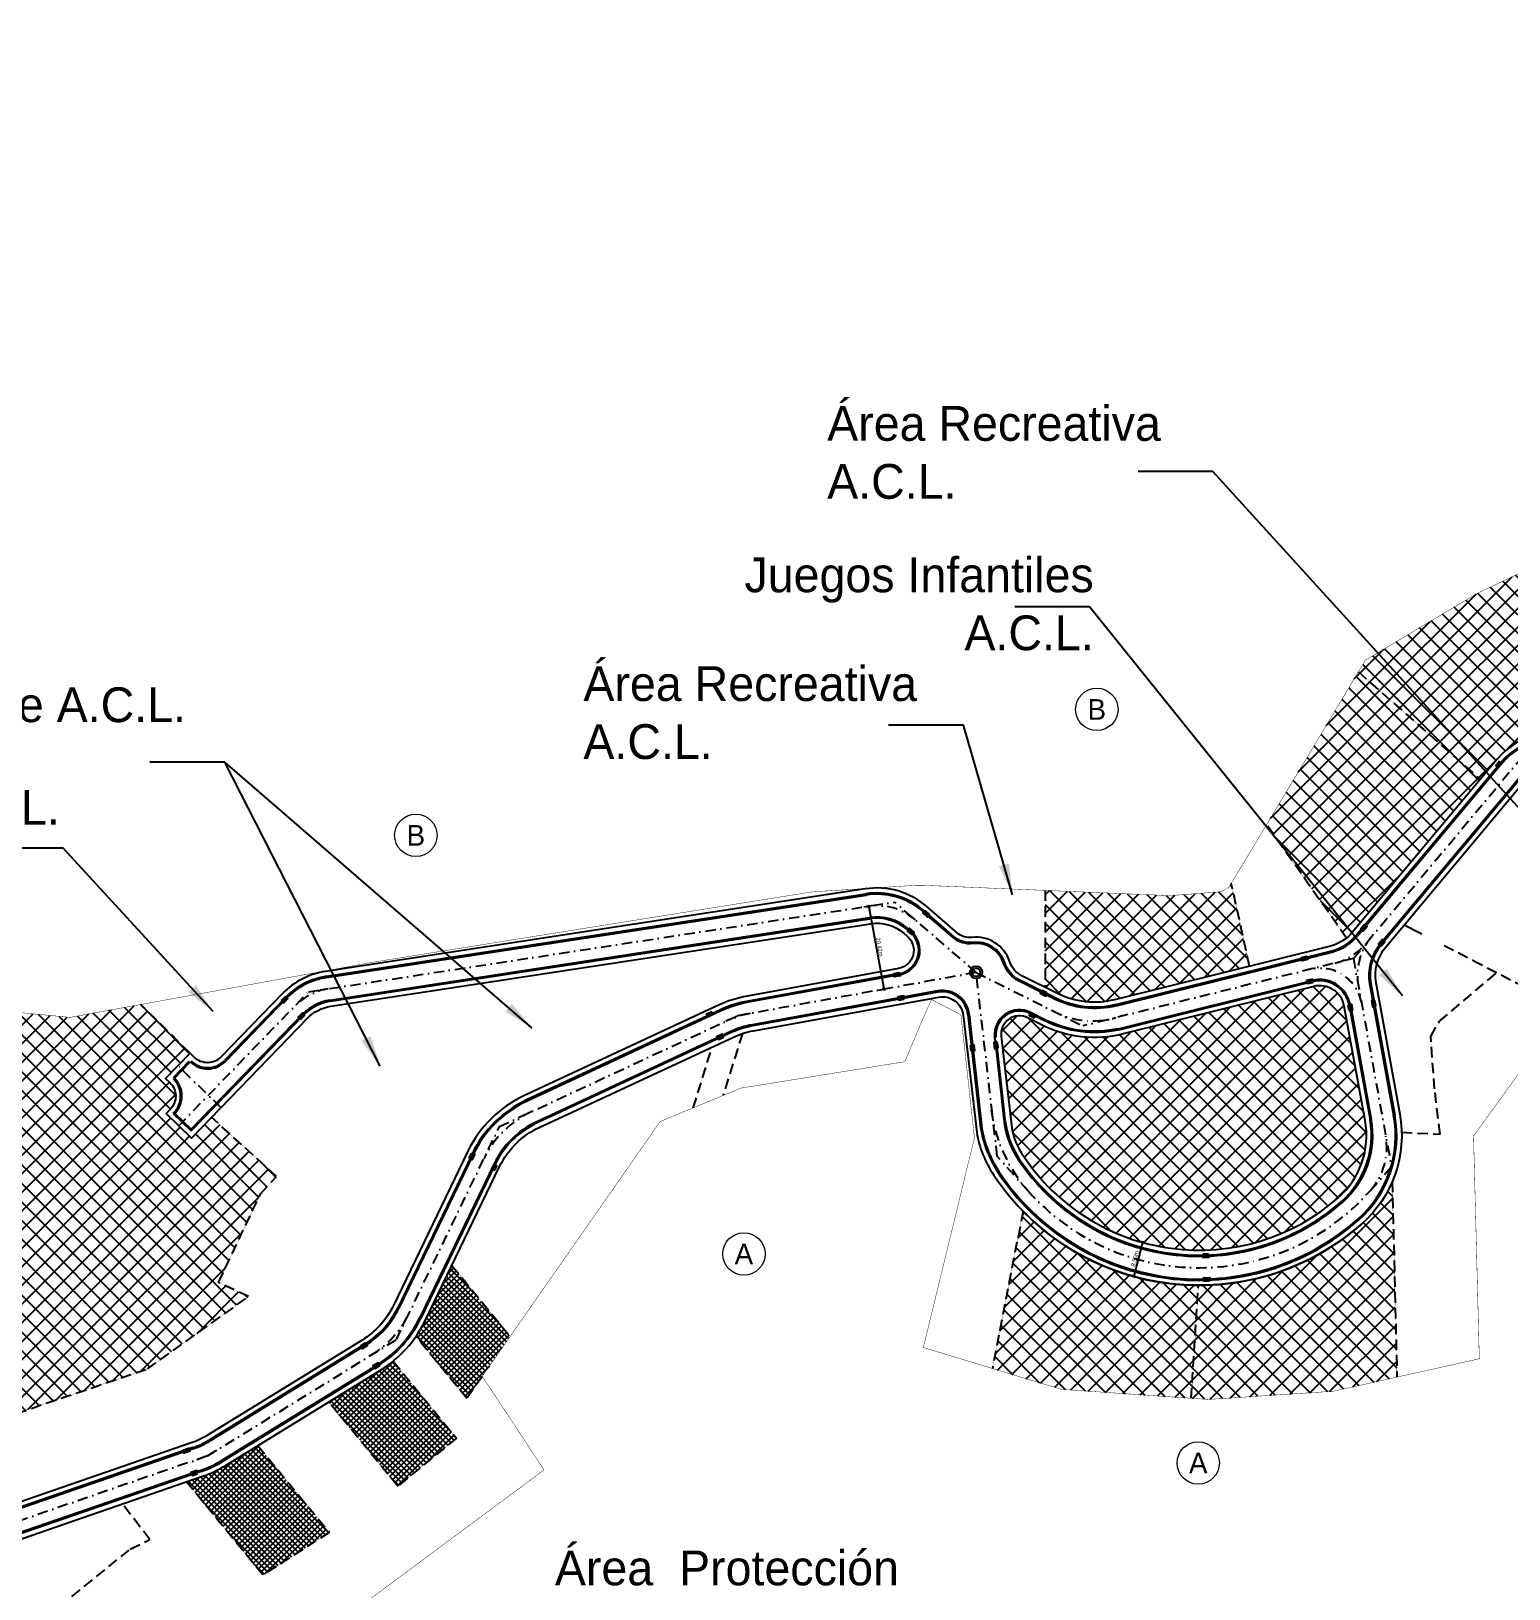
# Model space of a CAD drawing. Header units: millimetres. Extents: x -1203 to 2926, y -1380 to 3972.
# Drawn here: x 329 to 685.6, y 2692.9 to 3069 of the extents above; entities that cross this region are included whole.
import ezdxf

# ---------------------------------------------------------------- set-up
doc = ezdxf.new("R2010")
doc.units = ezdxf.units.MM
doc.header["$LTSCALE"] = 10
for name, pattern in [('ACAD_ISO04W100', [30, 24, -3, 0, -3]), ('DASHDOT2', [0.5, 0.25, -0.125, 0, -0.125]), ('DASHED', [19.049999999999997, 12.7, -6.35]), ('HIDDEN', [9.524999999999999, 6.35, -3.175])]:
    doc.linetypes.add(name, pattern=pattern)
for name, color, linetype in [('01-hatch-FF', 254, 'Continuous'), ('_00lotes_01', 125, 'HIDDEN'), ('_aceras_01', 125, 'Continuous'), ('_EJES', 125, 'Continuous'), ('_RAMPAS', 125, 'Continuous'), ('_vias_01', 244, 'Continuous'), ('COTAS', 1, 'Continuous'), ('f-juegos infantiles', 7, 'ACAD_ISO04W100'), ('rampa', 125, 'Continuous'), ('TEXTO', 7, 'Continuous'), ('TEXTO-LOTES', 6, 'Continuous'), ('TW_Polylínea', 6, 'Continuous')]:
    doc.layers.add(name, color=color, linetype=linetype)
doc.layers.add('_nuevas FFPI', color=1, linetype='Continuous', lineweight=18)
doc.styles.add('ARIAL', font='GOTHIC.TTF')
doc.styles.get("Standard").update_dxf_attribs({"font": 'arial.ttf'})
doc.dimstyles.new('500', dxfattribs={"dimtxt": 1, "dimasz": 0.8, "dimexe": 0.3, "dimexo": 0.2, "dimgap": 0.3, "dimtad": 1, "dimzin": 1, "dimdsep": 46, "dimtxsty": 'Standard', "dimblk1": 'ARCHTICK', "dimblk2": 'ARCHTICK', "dimsah": 1, "dimcen": 0.3, "dimdle": 0.3, "dimclrt": 7, "dimadec": 0, "dimazin": 0, "dimtfac": 1, "dimtofl": 0, "dimtmove": 0, "dimatfit": 3, "dimfxl": 0.75, "dimtolj": 1, "dimtzin": 1, "dimarcsym": 0})
doc.dimstyles.new('5000', dxfattribs={"dimscale": 5, "dimtxt": 2, "dimasz": 1.5, "dimexe": 1, "dimexo": 0.625, "dimgap": 0.6, "dimtad": 1, "dimzin": 1, "dimdsep": 46, "dimtxsty": 'Standard', "dimsah": 1, "dimcen": 2.5, "dimdle": 1, "dimclrt": 7, "dimadec": 0, "dimazin": 0, "dimtfac": 1, "dimtofl": 0, "dimtmove": 0, "dimatfit": 3, "dimfxl": 1, "dimtolj": 1, "dimtzin": 1, "dimarcsym": 0})
pattern_1 = [(45, (0, -1000), (-2.245064030267288, 2.245064030267288), []), (135, (0, -1000), (-2.245064030267288, -2.245064030267288), [])]
pattern_2 = [(45, (1.13686837721616e-13, 2000), (-0.6735192090801865, 0.6735192090801865), []), (135, (1.13686837721616e-13, 2000), (-0.6735192090801865, -0.6735192090801864), [])]

# ---------------------------------------------------------------- blocks, each defined once
blk = doc.blocks.new('FFPI-BORDE')
at = {"layer": '_nuevas FFPI', "color": 159, "linetype": 'DASHED', "ltscale": 0.02, "true_color": 0x22346e, "const_width": 0.05}
for points in [[(623.1424965157386, 402.9509971607295), (593.9476117570005, 411.9954595227192), (570.6975713938037, 400.9703128467931), (543.7113281650263, 384.8378542330734), (542.0021518056249, 381.9917758176696), (571.4376437349654, 356.0251305618438), (575.5376216010875, 360.9239164697254, -0.3349993380645092), (597.2522578362098, 365.9495682294437), (613.0696135145168, 358.9037577147908)], [(571.4376437349654, 356.0251305618438), (542.0021518056249, 381.9917758176696), (531.0534448649296, 363.7602584384999), (519.8547587605234, 345.1124819100744), (539.1542369311809, 317.7442327151768, 0.04854448947732776), (540.5356159322342, 319.1023901793048)], [(511.3431441007526, 330.939150628914), (510.736182755677, 329.9284535329475), (508.7413496999097, 328.9095123381971), (496.5266199824428, 327.9806001074298), (466.3755392988032, 329.2433358462158), (466.3755392988032, 305.8559891846712), (469.352299180174, 304.3613456516338, 0.1681375440064389), (482.4100505507917, 302.6407507093878), (515.7487919219784, 310.9488147863837)], [(277.0371061057112, 255.9800089691134), (280.8592538398452, 260.1986890602088), (265.2191433032651, 274.4773288443116), (260.3536902013777, 269.457153854611), (254.249192799325, 275.3745418788735), (255.2932183450137, 276.4515797890463, 0.414213562373103), (255.1941812515614, 282.8147701566309), (254.1171433413886, 283.8587957023195), (260.0332881002911, 289.9620105266321), (248.1697274816256, 301.6977373567099), (231.0731509927455, 298.5834842519521), (219.3477785972673, 299.7166401911213), (202.2281802549287, 304.663533418408), (194.9690744706922, 287.6363350813895), (171.8603991545997, 268.6311903795845), (152.1443048663232, 255.1997035778745), (142.7534456816103, 248.8022295490466), (164.8510277749947, 219.4971993078211), (185.6663654026261, 191.892636234606), (249.7326472466384, 213.7167691064928), (274.1466173375529, 231.1629880872683), (266.9150393260088, 234.5841398611965)], [(538.5960196480904, 301.3048985487333, 0.433015734197374), (531.2426161151172, 306.0499431236151), (484.4654042826767, 294.3929921631629, -0.1717068515947021), (465.5382020265506, 296.7651187656909), (462.2074504312596, 298.4375030124723, 0.6123785864247263), (455.8139239019475, 293.8512864209663), (458.3332956929382, 271.9150207160101, 0.1070352819262354), (461.0993055788209, 265.2095879212327, 0.4547146203672345), (537.1626360490327, 255.0537908125561, 0.2634681090318905), (543.6380954243364, 273.6689896866635)], [(550.1761684558619, 258.8939068911011, -0.1121358979727189), (542.7725337543561, 248.6679433562024, -0.1829410265417397), (503.3843347693127, 233.8905540253303), (501.6788493105142, 206.6250656820071), (505.8375262152431, 206.339390122766), (535.9903334985747, 208.3228400041967), (551.326868014179, 211.7346922360134)], [(503.3843347693127, 233.8905540253303, -0.2010735452586707), (461.0773129734489, 251.7683637553682), (453.6639955420288, 213.8267761403952), (470.3136318697389, 208.7796634635574), (501.6788493105142, 206.6250656820071)], [(323.2162549575527, 238.7064042990953), (316.7495228791195, 225.3174629104634, -0.03837854229669624), (314.5535648129867, 221.5407613629359), (326.8398518883141, 206.5776075696676), (330.5629084293569, 211.9134691666809), (337.2943967672159, 221.5609965992275)], [(309.0434479554247, 215.5815557748874, -0.03245670202960698), (306.0282875602315, 213.443686970548), (293.4800020264881, 205.7178304042141), (310.1710340097079, 185.3902508021069), (324.3046143359998, 196.9953728036789)], [(276.4066339049443, 195.205924785191), (268.7150508202296, 190.4702923738349, -0.05491349269971686), (263.0739632811593, 187.7996789900742), (259.1621744990433, 186.4491072771867), (277.6264933539287, 163.9618870932845), (293.6285085841196, 174.2318454841343)]]:
    blk.add_lwpolyline(points, format="xyb", close=True, dxfattribs=at)
blk = doc.blocks.new('rampa')
at = {"layer": 'rampa'}
for p, q in [((-0.1500000000002721, 0.499999999999766), (1.350000000000093, 0.4999999999999263)), ((0, 0), (-2.871e-13, 0.4999999999998948)), ((1.200000000000004, 5.902e-13), (1.199999999999725, 0.5000000000004285))]:
    blk.add_line(p, q, dxfattribs=at)
at = {"layer": 'rampa', "color": 125}
for p, q in [((1.199999999999731, 0.4500000000016833), (-2.798e-13, 0.4500000000015234)), ((1.199999999999751, 0.4000000000005829), (-2.132e-13, 0.4000000000004876)), ((1.199999999999809, 0.3499999999996031), (-2.109e-13, 0.3499999999994992)), ((1.199999999999808, 0.3000000000012881), (-1.603e-13, 0.3000000000012211)), ((1.199999999999875, 0.2500000000002527), (-1.497e-13, 0.2500000000001763)), ((1.199999999999878, 0.2000000000019093), (-1.423e-13, 0.2000000000018054)), ((1.19999999999988, 0.1500000000009209), (-8.39e-14, 0.1500000000008255)), ((1.199999999999943, 0.100000000002558), (-7.68e-14, 0.1000000000024541)), ((1.199999999999945, 0.0500000000015697), (-1.42e-14, 0.0500000000014462))]:
    blk.add_line(p, q, dxfattribs=at)
at = {"layer": 'rampa'}
blk.add_lwpolyline([(1.350000000000093, 0.4999999999999263), (1.350000000000079, 0.8000000000005655), (-0.1500000000003685, 0.8000000000005654), (-0.1500000000002721, 0.499999999999766), (-1.2e-14, 4.583e-13), (1.200000000000004, 5.902e-13)], close=True, dxfattribs=at)
blk = doc.blocks.new('_ArchTick')
at = {"color": 0, "linetype": 'ByBlock', "const_width": 0.15}
blk.add_lwpolyline([(-0.5, -0.5), (0.5, 0.5)], dxfattribs=at)
blk = doc.blocks.new('*D988')
at = {"layer": 'COTAS', "color": 0, "linetype": 'Continuous', "lineweight": -2, "transparency": 16777216}
for p, q in [((597.2986175184624, 2776.816155256538), (594.9885731962072, 2768.014240963088)), ((597.7281625140749, 2776.393262252337), (596.9322892124501, 2776.602137565179)), ((595.570428806474, 2768.171693956258), (594.7745555048491, 2768.3805692691))]:
    blk.add_line(p, q, dxfattribs=at)
at = {"layer": 'Defpoints', "color": 0, "linetype": 'Continuous', "transparency": 16777216}
for p in [(597.921611179865, 2776.342492047452), (595.0647285035343, 2768.304413961773), (595.763877472264, 2768.120923751374)]:
    blk.add_point(p, dxfattribs=at)
at = {"layer": 'COTAS', "color": 0, "linetype": 'Continuous', "lineweight": -2, "transparency": 16777216, "xscale": 0.8, "yscale": 0.8, "zscale": 0.8}
for p, rotation in [((597.2224622111353, 2776.525982257852), 75.29448637749513), ((595.0647285035343, 2768.304413961773), 255.2944863774951)]:
    blk.add_blockref('_ArchTick', p, dxfattribs=dict(at, rotation=rotation))
at = {"layer": 'COTAS', "color": 7, "linetype": 'Continuous', "transparency": 16777216, "insert": (595.3595740423334, 2772.620962893116), "char_height": 1, "attachment_point": 5, "rotation": 75.29448637749513}
blk.add_mtext('\\A1;8.50m', dxfattribs=at)
blk = doc.blocks.new('*D991')
at = {"layer": 'COTAS', "color": 0, "linetype": 'Continuous', "lineweight": -2, "transparency": 16777216}
for p, q in [((529.8970639200593, 2857.546915911133), (531.4083555555433, 2857.822015420867)), ((531.0594795842205, 2858.063439439211), (534.8230156455488, 2837.388009756184)), ((533.5531480284089, 2837.461786217774), (535.064439663893, 2837.736885727507))]:
    blk.add_line(p, q, dxfattribs=at)
at = {"layer": 'Defpoints', "color": 0, "linetype": 'Continuous', "transparency": 16777216}
for p in [(529.7002972568368, 2857.511098593473), (533.3563813651865, 2837.425968900114), (534.7692896690595, 2837.683159751018)]:
    blk.add_point(p, dxfattribs=at)
at = {"layer": 'COTAS', "color": 0, "linetype": 'Continuous', "lineweight": -2, "transparency": 16777216, "xscale": 0.8, "yscale": 0.8, "zscale": 0.8}
for p, rotation in [((531.1132055607097, 2857.768289444377), 100.3165606860912), ((534.7692896690595, 2837.683159751018), 280.3165606860911)]:
    blk.add_blockref('_ArchTick', p, dxfattribs=dict(at, rotation=rotation))
at = {"layer": 'COTAS', "color": 7, "linetype": 'Continuous', "transparency": 16777216, "insert": (533.7387163253461, 2847.870887348635), "char_height": 1, "attachment_point": 5, "rotation": 280.3165606860912}
blk.add_mtext('\\A1;20.42m', dxfattribs=at)

msp = doc.modelspace()

# ---------------------------------------------------------------- hatches: boundary and pattern name
at = {"layer": '01-hatch-FF'}
h = msp.add_hatch(dxfattribs=at)
h.set_pattern_fill('ANSI37', color=256)
h.set_pattern_definition(pattern_1)
edge = h.paths.add_edge_path()
edge.add_line((213.6625494104725, 2592.424879796647), (198.1067961258385, 2585.379050320637))
edge.add_arc((190.4738523702777, 2602.230998861517), 18.49999999999999, 252.575449643554, 294.3677364928404, ccw=False)
edge.add_arc((4441220.296273425, 1294667.777645032), 4625178.275319973, 196.2219260144383, 196.2229250161035)
edge.add_line((207.4633015086739, 2507.146813637636), (236.599813430383, 2526.427649575603))
edge.add_line((236.599813430383, 2526.427649575603), (213.6625494104725, 2592.424879796647))
h = msp.add_hatch(dxfattribs=at)
h.set_pattern_fill('ANSI37', color=256)
h.set_pattern_definition(pattern_1)
edge = h.paths.add_edge_path()
edge.add_line((171.0565551274258, 2598.040836819455), (164.9300783996391, 2593.718535834493))
edge.add_line((164.9300783996391, 2593.718535834493), (152.7218936985651, 2579.091825617147))
edge.add_line((152.7218936985651, 2579.091825617147), (156.0392743720309, 2570.173022094689))
edge.add_line((156.0392743720309, 2570.173022094689), (159.6633287648171, 2560.429723912937))
edge.add_line((159.6633287648171, 2560.429723912937), (183.0797636848225, 2497.474458055627))
edge.add_line((183.0797636848225, 2497.474458055627), (190.2251038579329, 2495.739584735901))
edge.add_line((190.2251038579329, 2495.739584735901), (207.4633015106084, 2507.146813636645))
edge.add_arc((4441220.296254884, 1294667.777804893), 4625178.27534683, 196.222125099402, 196.2229250180692, ccw=False)
edge.add_line((189.423602597763, 2569.148872278618), (184.9339157203214, 2584.580331402365))
edge.add_arc((190.4743340502383, 2602.231217015247), 18.49999995106868, 223.9895630271438, 252.5735021269762, ccw=False)
edge.add_arc((190.4743340812651, 2602.231217053559), 18.5, 213.4955488640404, 223.9895630457729, ccw=False)
edge.add_line((175.0466531707225, 2592.021581324382), (171.1850516678521, 2597.856809668495))
edge.add_arc((167.4323725274509, 2595.373384761398), 4.499999999999084, 33.49554886404744, 36.35361858966245)
h = msp.add_hatch(dxfattribs=at)
h.set_pattern_fill('ANSI37', color=256)
h.set_pattern_definition(pattern_1)
edge = h.paths.add_edge_path()
edge.add_line((730.42856603847, 2935.235425696097), (701.2336812797319, 2944.279888058086))
edge.add_line((701.2336812797319, 2944.279888058086), (677.9836409165351, 2933.25474138216))
edge.add_line((677.9836409165351, 2933.25474138216), (650.9973976877577, 2917.122282768441))
edge.add_line((650.9973976877577, 2917.122282768441), (649.2882213283563, 2914.276204353037))
edge.add_line((649.2882213283563, 2914.276204353037), (678.7237132576968, 2888.309559097211))
edge.add_line((678.7237132576968, 2888.309559097211), (682.8236911238189, 2893.208345005092))
edge.add_arc((697.0106055367187, 2881.334783642087), 18.50000000000001, 65.98951065739851, 140.0727721699982, ccw=False)
edge.add_line((704.5383273589412, 2898.233996764811), (720.3556830372482, 2891.188186250158))
edge.add_line((720.3556830372482, 2891.188186250158), (730.42856603847, 2935.235425696096))
h = msp.add_hatch(dxfattribs=at)
h.set_pattern_fill('ANSI37', color=256)
h.set_pattern_definition(pattern_1)
edge = h.paths.add_edge_path()
edge.add_line((678.7237132576968, 2888.309559097211), (649.2882213283563, 2914.276204353037))
edge.add_line((649.2882213283563, 2914.276204353037), (638.339514387661, 2896.044686973867))
edge.add_line((638.339514387661, 2896.044686973867), (627.1408282832548, 2877.396910445442))
edge.add_line((627.1408282832548, 2877.396910445442), (646.4403064539123, 2850.028661250544))
edge.add_arc((640.1530830696141, 2857.804959991972), 10.00000000000022, 308.9559217623786, 320.0727721699992)
edge.add_line((647.8216854549656, 2851.386818714672), (678.7237132576968, 2888.309559097211))
h = msp.add_hatch(dxfattribs=at)
h.set_pattern_fill('ANSI37', color=256)
h.set_pattern_definition(pattern_1)
edge = h.paths.add_edge_path()
edge.add_line((573.6616088215346, 2838.140417720038), (576.6383687029434, 2836.645774186982))
edge.add_arc((585.6532348476886, 2854.651884219769), 20.13672789011467, 243.4048901271146, 281.5820899590346)
edge.add_line((589.696120073523, 2834.925179244755), (623.0348614447098, 2843.233243321751))
edge.add_line((623.0348614447098, 2843.233243321751), (618.629213623484, 2863.223579164281))
edge.add_line((618.629213623484, 2863.223579164281), (618.0222522784084, 2862.212882068315))
edge.add_line((618.0222522784084, 2862.212882068315), (616.0274192226411, 2861.193940873564))
edge.add_line((616.0274192226411, 2861.193940873564), (603.8126895051741, 2860.265028642797))
edge.add_line((603.8126895051741, 2860.265028642797), (573.6616088215346, 2861.527764381583))
edge.add_line((573.6616088215346, 2861.527764381583), (573.6616088215346, 2838.140417720038))
h = msp.add_hatch(dxfattribs=at)
h.set_pattern_fill('ANSI37', color=256)
h.set_pattern_definition(pattern_1)
edge = h.paths.add_edge_path()
edge.add_line((384.3231756284426, 2788.264437504481), (388.1453233625766, 2792.483117595576))
edge.add_line((388.1453233625766, 2792.483117595576), (372.5052128259965, 2806.761757379679))
edge.add_line((372.5052128259965, 2806.761757379679), (367.6397597241091, 2801.741582389978))
edge.add_line((367.6397597241091, 2801.741582389978), (361.5352623220564, 2807.658970414241))
edge.add_line((361.5352623220564, 2807.658970414241), (362.5792878677451, 2808.736008324413))
edge.add_arc((359.3481741372267, 2811.868084961479), 4.499999999999965, 315.8916831053757, 405.8916831053772)
edge.add_line((362.4802507742928, 2815.099198691998), (361.40321286412, 2816.143224237687))
edge.add_line((361.40321286412, 2816.143224237687), (367.3193576230225, 2822.246439061999))
edge.add_line((367.3193576230225, 2822.246439061999), (355.455797004357, 2833.982165892077))
edge.add_line((355.455797004357, 2833.982165892077), (338.3592205154769, 2830.867912787319))
edge.add_line((338.3592205154769, 2830.867912787319), (326.6338481199987, 2832.001068726488))
edge.add_line((326.6338481199987, 2832.001068726488), (309.5142497776601, 2836.947961953775))
edge.add_line((309.5142497776601, 2836.947961953775), (302.2551439934236, 2819.920763616757))
edge.add_line((302.2551439934236, 2819.920763616757), (279.1464686773311, 2800.915618914952))
edge.add_line((279.1464686773311, 2800.915618914952), (259.4303743890546, 2787.484132113242))
edge.add_line((259.4303743890546, 2787.484132113242), (250.0395152043417, 2781.086658084414))
edge.add_line((250.0395152043417, 2781.086658084414), (272.1370972977261, 2751.781627843188))
edge.add_line((272.1370972977261, 2751.781627843188), (292.9524349253575, 2724.177064769973))
edge.add_line((292.9524349253575, 2724.177064769973), (357.0187167693698, 2746.00119764186))
edge.add_line((357.0187167693698, 2746.00119764186), (381.4326868602843, 2763.447416622636))
edge.add_line((381.4326868602843, 2763.447416622636), (374.2011088487402, 2766.868568396564))
edge.add_line((374.2011088487402, 2766.868568396564), (384.3231756284426, 2788.264437504481))
h = msp.add_hatch(dxfattribs=at)
h.set_pattern_fill('ANSI37', color=256)
h.set_pattern_definition(pattern_1)
edge = h.paths.add_edge_path()
edge.add_arc((639.9795235662381, 2832.512424449882), 6.000000000000072, 10.33969245799853, 103.993175466538)
edge.add_line((638.5286856378486, 2838.334371658982), (591.7514738054081, 2826.67742069853))
edge.add_arc((585.6395129489663, 2854.613294912245), 28.59666298006065, 245.4060852659662, 282.34102181920184, ccw=False)
edge.add_line((573.7380330196617, 2828.61091215436), (569.4935199539856, 2830.721931547842))
edge.add_arc((567.4669277586506, 2826.797517877334), 4.416797321981756, 62.68788175944891, 188.5771489302238)
edge.add_line((563.0995281582798, 2826.138792354717), (565.6193652156699, 2804.199449251377))
edge.add_arc((582.484675476131, 2807.233227339157), 17.13600010701174, 190.1974654965425, 214.6351048710677)
edge.add_arc((610.8461533664437, 2825.588608891341), 50.91388626823245, 213.4910066317578, 311.2989549660687)
edge.add_arc((631.2489462651221, 2802.363742774637), 20.0000000000001, 311.2989549660689, 370.3396924579989)
edge.add_line((650.9241649470678, 2805.95341822203), (645.8820891708218, 2833.5893270841))
h = msp.add_hatch(dxfattribs=at)
h.set_pattern_fill('ANSI37', color=256)
h.set_pattern_definition(pattern_1)
edge = h.paths.add_edge_path()
edge.add_arc((631.2489462651213, 2802.363742774635), 28.50000000000021, 311.2989549660725, 336.89169543390454, ccw=False)
edge.add_arc((610.8461533664441, 2825.58860889134), 59.41388626823228, 269.8305161379938, 311.29895496606906, ccw=False)
edge.add_line((610.670404292044, 2766.174982560698), (608.9649188332456, 2738.909494217374))
edge.add_line((608.9649188332456, 2738.909494217374), (613.1235957379745, 2738.623818658133))
edge.add_line((613.1235957379745, 2738.623818658133), (643.2764030213061, 2740.607268539564))
edge.add_line((643.2764030213061, 2740.607268539564), (658.6129375369104, 2744.019120771381))
edge.add_line((658.6129375369104, 2744.019120771381), (657.4622379785933, 2791.178335426468))
h = msp.add_hatch(dxfattribs=at)
h.set_pattern_fill('ANSI37', color=256)
h.set_pattern_definition(pattern_1)
edge = h.paths.add_edge_path()
edge.add_arc((610.8461533664441, 2825.588608891341), 59.41388626823259, 224.3542597245904, 269.8305161379938, ccw=False)
edge.add_line((568.3633824961803, 2784.052792290735), (560.9500650647602, 2746.111204675763))
edge.add_line((560.9500650647602, 2746.111204675763), (577.5997013924703, 2741.064091998925))
edge.add_line((577.5997013924703, 2741.064091998925), (608.9649188332456, 2738.909494217374))
edge.add_line((608.9649188332456, 2738.909494217374), (610.670404292044, 2766.174982560698))
h = msp.add_hatch(dxfattribs=at)
h.set_pattern_fill('ANSI37', color=256, scale=0.3)
h.set_pattern_definition(pattern_2)
edge = h.paths.add_edge_path()
edge.add_line((430.5023244802841, 2770.990832834463), (424.0355924018509, 2757.601891445831))
edge.add_arc((398.3722014817056, 2769.99706657488), 28.50000000000017, 325.428497351116, 334.219896714322, ccw=False)
edge.add_line((421.8396343357181, 2753.825189898303), (434.1259214110455, 2738.862036105035))
edge.add_line((434.1259214110455, 2738.862036105035), (437.8489779520883, 2744.197897702048))
edge.add_line((437.8489779520883, 2744.197897702048), (444.5804662899473, 2753.845425134595))
edge.add_line((444.5804662899473, 2753.845425134595), (430.5023244802841, 2770.990832834463))
h = msp.add_hatch(dxfattribs=at)
h.set_pattern_fill('ANSI37', color=256, scale=0.3)
h.set_pattern_definition(pattern_2)
edge = h.paths.add_edge_path()
edge.add_arc((398.3722014817056, 2769.99706657488), 28.49999999999993, 301.62020041541786, 309.05611822977926, ccw=False)
edge.add_line((413.3143570829629, 2745.728115505915), (400.7660715492195, 2738.002258939581))
edge.add_line((400.7660715492195, 2738.002258939581), (417.4571035324393, 2717.674679337474))
edge.add_line((417.4571035324393, 2717.674679337474), (431.5906838587312, 2729.279801339046))
edge.add_line((431.5906838587312, 2729.279801339046), (416.3295174781561, 2747.865984310255))
h = msp.add_hatch(dxfattribs=at)
h.set_pattern_fill('ANSI37', color=256, scale=0.3)
h.set_pattern_definition(pattern_2)
edge = h.paths.add_edge_path()
edge.add_line((383.6927034276757, 2727.490353320558), (376.001120342961, 2722.754720909202))
edge.add_arc((361.0589647417041, 2747.023671978167), 28.49999999999969, 289.0475823308772, 301.62020041541706, ccw=False)
edge.add_line((370.3600328038907, 2720.084107525441), (366.4482440217747, 2718.733535812554))
edge.add_line((366.4482440217747, 2718.733535812554), (384.9125628766601, 2696.246315628652))
edge.add_line((384.9125628766601, 2696.246315628652), (400.914578106851, 2706.516274019501))
edge.add_line((400.914578106851, 2706.516274019501), (383.6927034276757, 2727.490353320558))

# ---------------------------------------------------------------- linework, layer by layer
at = {"layer": '_00lotes_01', "linetype": 'DASHED', "ltscale": 0.02}
for p, q in [((649.288221328356, 2914.276204353037), (678.7237132591094, 2888.309559095965)), ((646.4403064539122, 2850.028661250544), (627.1408282832549, 2877.396910445441)), ((623.0348614456657, 2843.233243317414), (618.6292136236048, 2863.223579163734)), ((573.6616088215346, 2861.527764381583), (573.6616088215346, 2838.140417720038)), ((660.4144470156734, 2853.189347020599), (660.414447015673, 2853.189347020599)), ((660.414447015673, 2853.189347020599), (662.6895637512343, 2852.012521200169)), ((662.6895637512343, 2852.012521200169), (664.6060468422797, 2851.021202051216)), ((669.9690705826201, 2848.247126895222), (676.9919815978351, 2844.614459222318)), ((676.9919815978351, 2844.614459222318), (688.7266704089557, 2838.544579566591)), ((668.8714738136409, 2829.935767992886), (682.7043499570345, 2841.659682231857)), ((367.3193576230224, 2822.246439061999), (355.4557970043115, 2833.982165892122)), ((666.7517530799164, 2826.288770908511), (668.8714738136409, 2829.935767992886)), ((500.6234370552145, 2826.953990944085), (495.9721437224352, 2812.017581811564)), ((667.6942548677175, 2813.596527129314), (666.7517530799164, 2826.288770908511)), ((488.7571252925982, 2809.032772817848), (493.330543152289, 2823.712611049517)), ((669.0310403254821, 2802.653212030853), (667.6942548677175, 2813.596527129314)), ((388.1453233625766, 2792.483117595576), (372.5052128276443, 2806.761757378174)), ((659.738215180012, 2803.145763679141), (669.0310403254821, 2802.653212030853)), ((384.3231756284426, 2788.264437504481), (388.1453233625766, 2792.483117595576)), ((657.4622379785933, 2791.178335426468), (658.6129375369114, 2744.01912077134)), ((374.2011088487402, 2766.868568396564), (384.3231756284426, 2788.264437504481)), ((568.3633824951016, 2784.052792285215), (560.9500650647155, 2746.111204675534)), ((430.5023244807339, 2770.990832833915), (444.5804662899513, 2753.84542513459)), ((381.4326868602843, 2763.447416622636), (374.2011088487402, 2766.868568396564)), ((608.9649188332319, 2738.909494217155), (610.6704042917358, 2766.174982555771)), ((357.0187167693698, 2746.00119764186), (381.4326868602843, 2763.447416622636)), ((434.1259214110455, 2738.862036105035), (421.8396343357181, 2753.825189898303)), ((292.9524349253575, 2724.177064769973), (357.0187167693698, 2746.00119764186)), ((416.329517478156, 2747.865984310255), (431.5906838587312, 2729.279801339046)), ((437.8489779522015, 2744.1978977024), (434.1259214110455, 2738.862036105035)), ((437.8489779520883, 2744.197897702048), (434.1259214110455, 2738.862036105035)), ((417.4571035324393, 2717.674679337474), (400.7660715513452, 2738.002258936992)), ((383.6927034297678, 2727.49035331801), (400.914578106851, 2706.516274019501)), ((431.5906838587312, 2729.279801339046), (417.4571035324393, 2717.674679337474)), ((384.9125628766601, 2696.246315628652), (366.4417871175165, 2718.741399510581)), ((357.601347014423, 2704.798961732494), (351.0010076026383, 2713.400272256671)), ((400.914578106851, 2706.516274019501), (384.9125628766601, 2696.246315628652))]:
    msp.add_line(p, q, dxfattribs=at)
msp.add_lwpolyline([(309.2212648816267, 2667.089043587393), (352.8874156609045, 2702.468244271861), (357.6013470144349, 2704.7989617325)], dxfattribs=at)
at = {"layer": '_aceras_01', "linetype": 'Continuous'}
for p, q in [((683.7439234100611, 2892.438168051816), (648.7419177412075, 2850.616641761396)), ((683.9739814816216, 2892.245623813497), (648.971975812768, 2850.424097523077)), ((688.1917127935649, 2888.715646110983), (654.5017594800261, 2848.461802329711)), ((688.4217708651254, 2888.523101872664), (654.7318175515866, 2848.269258091392)), ((400.2147269010798, 2840.784434762658), (530.4474943342987, 2860.710920054058)), ((400.2601008562556, 2840.487885940047), (530.4928682894745, 2860.414371231448)), ((401.0919567011447, 2835.05115752552), (531.3247241343636, 2854.977642816921)), ((401.1373306563205, 2834.75460870291), (531.3700980895394, 2854.68109399431)), ((551.5450633067437, 2850.102955775056), (544.1840285795984, 2856.468642332412)), ((551.7412980625702, 2850.329874087683), (544.3802633354248, 2856.69556064504)), ((541.2008958585507, 2851.380442682424), (540.3901566336208, 2852.081554954946)), ((541.3971306143771, 2851.607360995052), (540.5863913894473, 2852.308473267573)), ((590.7390089603709, 2833.948369073928), (642.8613138692749, 2846.937325201652)), ((590.8115508567898, 2833.657271713473), (642.9338557656943, 2846.646227841197)), ((538.493229051146, 2841.461144840662), (501.9923527860869, 2834.816912232214)), ((538.5469550276355, 2841.165994845829), (502.0460787625764, 2834.52176223738)), ((591.3887643233106, 2828.132907500805), (638.1659761557512, 2839.789858461257)), ((547.7451664345463, 2837.249961878049), (503.0310549982141, 2829.110678998764)), ((547.7988924110359, 2836.954811883215), (503.0847809747033, 2828.815529003931)), ((591.46130621973, 2827.84181014035), (638.2385180521705, 2839.498761100802)), ((652.0074014810612, 2839.016876478564), (657.8104914857486, 2807.209804628618)), ((652.3025297612903, 2839.070721610276), (658.1056197659777, 2807.263649760329)), ((390.408405558773, 2835.723465166068), (375.6216559444867, 2820.466495457777)), ((390.6238313291333, 2835.514678822012), (375.837081714847, 2820.257709113721)), ((495.366501318766, 2832.71097416984), (448.529270969379, 2810.92238174138)), ((495.4930388498412, 2832.438966351516), (448.6558085004542, 2810.650373923057)), ((647.0626022917386, 2833.804707610944), (652.1046780679844, 2806.168798748874)), ((647.3577305719677, 2833.858552742655), (652.3998063482136, 2806.222643880585)), ((394.5733037857385, 2831.686929180967), (367.6066535340956, 2803.862736795516)), ((394.7887295560988, 2831.47814283691), (367.6132747720983, 2803.438505914409)), ((555.0721132230028, 2831.532438296309), (557.9282543061827, 2805.547424007907)), ((555.3703172858022, 2831.565215375647), (558.2264583689821, 2805.580201087245)), ((497.8128935862214, 2827.452156348909), (450.9756632368344, 2805.66356392045)), ((497.9394311172966, 2827.180148530585), (451.1022007679096, 2805.391556102126)), ((561.6027826952891, 2825.202644012455), (563.6935328536376, 2806.181114208444)), ((561.9009867580885, 2825.235421091793), (563.991736916437, 2806.213891287782)), ((363.3088687379468, 2816.385041711309), (367.1369624054719, 2820.334180715276)), ((363.5242763199813, 2816.176236602171), (367.3523699875066, 2820.125375606138)), ((363.2321130867456, 2807.685380305828), (367.6132747720983, 2803.438505914409)), ((363.6563257779178, 2807.691982778725), (367.6066535340956, 2803.862736795516)), ((435.4613592053011, 2798.042943292251), (417.4621624468664, 2760.77679595257)), ((435.7315001623551, 2797.912467764577), (417.7323034039205, 2760.646320424895)), ((440.6840843750147, 2795.520416423883), (422.68488761658, 2758.254269084201)), ((440.9542253320687, 2795.389940896209), (422.9550285736341, 2758.123793556527)), ((409.4870681043953, 2751.944373148141), (372.1738313643932, 2728.970978551428)), ((409.6443539528295, 2751.68891050531), (372.3311172128274, 2728.715515908597)), ((412.5279278407916, 2747.005428720071), (375.2146911007894, 2724.032034123358)), ((412.6852136892257, 2746.74996607724), (375.3719769492236, 2723.776571480527)), ((367.977653966909, 2726.984417016841), (297.4807272237579, 2702.644873036326)), ((368.075559946511, 2726.700842654181), (297.5786332033599, 2702.361298673666)), ((369.8705029058806, 2721.501979338743), (299.3735761627295, 2697.162435358227)), ((369.9684088854826, 2721.218404976082), (299.4714821423315, 2696.878860995567))]:
    msp.add_line(p, q, dxfattribs=at)
for points in [[(590.8115508567898, 2833.657271713473), (590.8115508567898, 2833.657271713473, -0.1792734772241097), (575.9652927346187, 2835.30526356007), (567.4300191189182, 2839.590859987329, -0.1989896094402129), (563.6755942702707, 2843.935791189802, 0.3564735670532503), (556.2015237469768, 2848.686091851539), (556.1888482838904, 2848.68456912076, -0.2114066350541351), (551.5450633067439, 2850.102955775056)], [(590.7390089603705, 2833.948369073928, -0.179273477224111), (576.099907928276, 2835.573365685456), (567.5646343125754, 2839.858962112716, -0.1989896094402147), (563.9603864578739, 2844.03009606709, 0.3564735670532502), (556.1659985613055, 2848.983981027548), (556.1530659113955, 2848.982427512985, -0.2114066350541327), (551.7413214076519, 2850.32985389719, -0.2114066350541327)], [(591.3860690802871, 2828.143723018025, -0.171868224302051), (573.4973475175677, 2830.39005792799), (570.1665959222778, 2832.062442174771, 0.5945470506867134), (561.5102107931434, 2826.044858080284), (561.6027826952891, 2825.202644012455)], [(591.4502174595491, 2827.850661615862, -0.1718682243020514), (573.3627323239104, 2830.121955802603), (570.0319807286205, 2831.794340049384, 0.5945470506867176), (561.8084148559428, 2826.077635159622), (561.8084148559435, 2826.077635159623)]]:
    msp.add_lwpolyline(points, format="xyb", dxfattribs=at)
for radius in [1.5, 1]:
    msp.add_circle((557.0304440626717, 2841.735344330086), radius, dxfattribs=at)
for centre, radius, start, end in [((697.0106055367187, 2881.334783642087), 17.3, 65.98951065739666, 140.072772170003), ((697.0106055367187, 2881.334783642087), 17, 65.98951065739666, 140.072772170003), ((533.0640590827679, 2843.609937950183), 17.3, 49.14735681867406, 98.6991709606616), ((533.0640590827679, 2843.609937950183), 17, 49.14735681867406, 98.6991709606616), ((533.0640590827679, 2843.609937950183), 11.5, 49.14735681867406, 98.6991709606616), ((533.0640590827679, 2843.609937950183), 11.2, 49.14735681867406, 98.6991709606616), ((537.4724354978489, 2847.0689947425), 5.7, 280.3165606860911, 49.14735681867406), ((537.4724354978489, 2847.0689947425), 6, 280.3165606860911, 49.14735681867406), ((640.1530830696142, 2857.804959991972), 11.2, 283.9931754665393, 320.0727721700029), ((640.1530830696142, 2857.804959991972), 11.5, 283.9931754665393, 320.0727721700029), ((663.3206522231799, 2841.080939860816), 11.5, 140.072772170003, 190.3396924579953), ((663.3206522231799, 2841.080939860816), 11.2, 140.072772170003, 190.3396924579953), ((402.8312916495493, 2823.683452658783), 17.3, 98.6991709606616, 135.8966741763957), ((402.8312916495493, 2823.683452658783), 17, 98.6991709606616, 135.8966741763957), ((639.9795235662382, 2832.512424449882), 7.5, 10.33969245799534, 103.9931754665393), ((639.9795235662382, 2832.512424449882), 7.2, 10.33969245799534, 103.9931754665393), ((548.9092292584826, 2830.855045323322), 6.499999999999531, 6.272482688608456, 100.3165606860976), ((548.9092292584826, 2830.855045323322), 6.199999999999531, 6.272482688608456, 100.3165606860976), ((402.8312916495493, 2823.683452658783), 11.5, 98.6991709606616, 135.8966741763957), ((402.8312916495493, 2823.683452658783), 11.2, 98.6991709606616, 135.8966741763957), ((506.8814166466166, 2807.958262702357), 27.3, 100.3165606860912, 114.9477612162747), ((506.8814166466166, 2807.958262702357), 27, 100.3165606860912, 114.9477612162747), ((506.8814166466166, 2807.958262702357), 21.5, 100.3165606860912, 114.9477612162747), ((506.8814166466166, 2807.958262702357), 21.2, 100.3165606860912, 114.9477612162747), ((371.5285663076415, 2824.43343599486), 6, 225.8916831053893, 315.8966741763957), ((371.5285663076415, 2824.43343599486), 5.7, 225.8916831053893, 315.8966741763957), ((359.3481741372266, 2811.868084961479), 5.7, 315.8916831053798, 45.8916831053894), ((359.3481741372266, 2811.868084961479), 6, 315.8916831053798, 45.8916831053894), ((460.0441862972293, 2786.169670273898), 27.3, 114.9477612162747, 154.2198967143215), ((460.0441862972293, 2786.169670273898), 27, 114.9477612162747, 154.2198967143215), ((585.0648240209275, 2808.530138227674), 21.5, 186.2724826886084, 213.4910066317636), ((585.0648240209275, 2808.530138227674), 21.2, 186.2724826886084, 213.4910066317636), ((631.248946265122, 2802.363742774637), 21.2, 311.2989549660693, 10.33969245799534), ((631.248946265122, 2802.363742774637), 21.5, 311.2989549660693, 10.33969245799534), ((631.248946265122, 2802.363742774637), 27, 311.2989549660693, 10.33969245799534), ((631.248946265122, 2802.363742774637), 27.3, 311.2989549660693, 10.33969245799534), ((460.0441862972293, 2786.169670273898), 21.5, 114.9477612162747, 154.2198967143215), ((460.0441862972293, 2786.169670273898), 21.2, 114.9477612162747, 154.2198967143215), ((585.0648240209275, 2808.530138227674), 27.3, 186.2724826886084, 213.4910066317636), ((585.0648240209275, 2808.530138227674), 27, 186.2724826886084, 213.4910066317636), ((610.846153366444, 2825.588608891341), 52.41388626823247, 213.4910066317636, 311.2989549660693), ((610.846153366444, 2825.588608891341), 52.11388626823247, 213.4910066317636, 311.2989549660693), ((610.846153366444, 2825.588608891341), 58.21388626823246, 213.4910066317636, 311.2989549660693), ((610.846153366444, 2825.588608891341), 57.91388626823247, 213.4910066317636, 311.2989549660693), ((398.3722014817056, 2769.99706657488), 21.2, 301.6202004154262, 334.2198967143215), ((398.3722014817056, 2769.99706657488), 21.5, 301.6202004154262, 334.2198967143215), ((398.3722014817056, 2769.99706657488), 27, 301.6202004154262, 334.2198967143215), ((398.3722014817056, 2769.99706657488), 27.3, 301.6202004154262, 334.2198967143215), ((361.0589647417034, 2747.023671978167), 21.2, 289.0475823308768, 301.6202004154262), ((361.0589647417034, 2747.023671978167), 21.5, 289.0475823308768, 301.6202004154262), ((361.0589647417034, 2747.023671978167), 27, 289.0475823308768, 301.6202004154262), ((361.0589647417034, 2747.023671978167), 27.3, 289.0475823308768, 301.6202004154262)]:
    msp.add_arc(centre, radius, start, end, dxfattribs=at)
at = {"layer": '_EJES', "linetype": 'DASHDOT2'}
for p, q in [((648.1021491436559, 2845.100070925151), (692.9851649719794, 2898.727747127944)), ((395.9358844688459, 2837.044247919357), (537.4102874479331, 2858.690778709068)), ((557.0304440626717, 2841.735344330086), (537.4063747789996, 2858.690180044527)), ((648.1021491436559, 2845.100070925151), (582.7596236531763, 2828.816616109522)), ((648.1021491436559, 2845.100070925151), (657.2740245334544, 2794.828491596476)), ((557.0304440626719, 2841.735344330086), (499.4756892036903, 2831.258686832103)), ((557.0304440626719, 2841.735344330086), (582.7596236531763, 2828.816616109522)), ((562.1254932462498, 2797.372557912269), (557.0304440626714, 2841.735344330086)), ((364.5881523003745, 2804.699654780653), (395.9358844688459, 2837.044247919357)), ((441.9708114879295, 2804.507524693553), (499.4756892036903, 2831.258686832103)), ((374.7740809841639, 2809.102775768725, 0.04669755492178659), (364.3620484917697, 2819.193910045761, -0.00538353672528924)), ((417.1245339420102, 2753.064949100009), (441.9708114879295, 2804.507524693553)), ((569.603513897061, 2788.953939003201), (562.1254932462498, 2797.372557912269)), ((652.2051262331372, 2789.085325318123), (657.2740245334544, 2794.828491596476)), ((371.4981286580505, 2724.973218009464), (417.1245339420102, 2753.064949100009)), ((371.4981286580505, 2724.973218009464), (284.3602074399651, 2694.888257375853))]:
    msp.add_line(p, q, dxfattribs=at)
for centre, radius, start, end in [((533.0640590827679, 2843.609937950183), 14.25, 49.14735681867406, 98.6991709606616), ((640.1530830696142, 2857.804959991972), 14.25, 283.9931754665393, 320.0727721700029), ((663.3206522231799, 2841.080939860816), 14.25, 140.072772170003, 190.3396924579953), ((639.9795235662382, 2832.512424449882), 10.25, 10.33969245799534, 103.9931754665393), ((402.8312916495493, 2823.683452658783), 14.25, 98.6991709606616, 135.8966741763957), ((585.1694770621834, 2850.521451240886), 20.4874311562238, 241.6358088720972, 285.730248847936), ((506.8814166466166, 2807.958262702357), 24.25, 100.3165606860912, 114.9477612162747), ((460.0441862972293, 2786.169670273898), 24.25, 114.9477612162747, 154.2198967143215), ((596.8236319651451, 2813.132798651001), 36.4081320793647, 187.2422691883341, 221.613782166481), ((640.3699736025892, 2799.530989285596), 15.78552290897565, 318.5684899636972, 10.33969245799534), ((610.846153366444, 2825.588608891341), 55.16388626823247, 221.613782166481, 318.5684899636972), ((398.3722014817056, 2769.99706657488), 24.25, 301.6202004154262, 334.2198967143215), ((361.0589647417034, 2747.023671978167), 24.25, 289.0475823308768, 301.6202004154262)]:
    msp.add_arc(centre, radius, start, end, dxfattribs=at)
at = {"layer": '_vias_01', "linetype": 'Continuous'}
for points in [[(704.5383273589418, 2898.23399676481, 0.3349993380645357), (682.8236911238182, 2893.208345005092), (647.8216854549655, 2851.386818714672, -0.1587404784546263), (642.5711462835968, 2848.101714643472), (590.4488413746924, 2835.112758515748, -0.1792734772241102), (576.6383687029054, 2836.645774187001), (568.103095087205, 2840.93137061426, -0.198989609440213), (565.0995552082868, 2844.407315576239, 0.3564735670532503), (556.0238977822423, 2850.175537727244), (556.0099957599964, 2850.173868209156, -0.211406635054353), (552.5262370858757, 2851.237547338194), (545.1652023587303, 2857.60323389555, 0.2196438555622524), (530.2659985135947, 2861.8971153445), (400.0332310803767, 2841.9706300531, 0.1637450936901892), (389.5467024773327, 2836.558610542297), (374.7599528630458, 2821.301640834005, -0.4142390767138157), (368.3964896705756, 2821.202322264342), (367.3193576230224, 2822.246439061999), (361.4032128641197, 2816.143224237687), (362.4802507742927, 2815.099198691998, -0.4142135623731039), (362.5792878677451, 2808.736008324413), (361.5352623220563, 2807.658970414241), (367.6397597241089, 2801.741582389978), (395.6504326375398, 2830.642997460682, -0.1637450936901892), (401.3188264770231, 2833.568413412468), (531.5515939102424, 2853.494898703868, -0.2196438555622524), (539.6052176103149, 2851.173881704436), (540.415956835245, 2850.472769431914, -0.6299212856910011), (538.2783251451888, 2842.641744819996), (501.7774488801304, 2835.997512211548, 0.06392752760137077), (494.860351194465, 2833.799005443136), (448.0231208450778, 2812.010413014676, 0.1730541516620477), (434.3807953770845, 2798.564845402948), (416.3815986186496, 2761.298698063266, -0.1432101748977105), (408.8579247106588, 2752.966223719467), (371.544687970656, 2729.992829122753, -0.05491349269972839), (367.5860300485012, 2728.118714467482), (297.0891033053501, 2703.779170486967, 0.2832111821208512)], [(689.3420031513674, 2887.752924919388), (655.6520498378284, 2847.499081138116, 0.2229168795300506), (653.4830428822072, 2839.286102137119), (659.2861328868944, 2807.479030287173, -0.2634681200486438), (650.0586032770871, 2780.95237189157)], [(299.863106060739, 2695.744563544926), (370.3600328038904, 2720.084107525441, 0.05491349269972839), (376.0011203429617, 2722.754720909203), (413.3143570829629, 2745.728115505915, 0.1432101748977105), (424.0355924018504, 2757.60189144583), (442.0347891602855, 2794.868038785512, -0.1730541516620477), (451.6083508922106, 2804.30352482883), (498.4455812415979, 2826.092117257289, -0.06392752760137077), (503.2996848806608, 2827.634929024597), (548.0137963169932, 2835.774211903881, -0.4270033969504797), (553.9385818468536, 2831.408138824356), (557.189402021374, 2803.103124311483, 0.1099667810544725), (561.2966093108191, 2792.803664703893, 0.4545449617534875), (650.0586032770871, 2780.95237189157, -0.4123904296815656), (566.426052562096, 2786.131486264038)]]:
    msp.add_lwpolyline(points, format="xyb", dxfattribs=at)
msp.add_lwpolyline([(645.8820891708219, 2833.589327084101, 0.4330157341973738), (638.5286856378484, 2838.334371658982), (592.5041951065775, 2826.864999969524, -0.1792734772241098), (572.8242715492811, 2829.049547301059), (569.4935199539909, 2830.72193154784, 0.6061067765232231), (563.0904295603705, 2826.218987885476), (565.6193652156694, 2804.199449251377, 0.1070243522749023), (568.3853751015531, 2797.4940164566, 0.454714620367233), (644.448705571765, 2787.338219347923, 0.2634681090318878), (650.9241649470675, 2805.95341822203)], format="xyb", close=True, dxfattribs=at)
at = {"layer": 'f-juegos infantiles', "linetype": 'ByBlock', "lineweight": 5}
for p, q in [((682.7043499570345, 2841.659682231857), (682.7043499570345, 2841.659682231857)), ((346.0474309750684, 2702.555391334445), (346.0474309750684, 2702.555391334445)), ((346.0474309750684, 2702.555391334445), (346.0474309750684, 2702.555391334445)), ((346.0474309750684, 2702.555391334445), (346.0474309750684, 2702.555391334445)), ((346.0474309750684, 2702.555391334445), (346.0474309750684, 2702.555391334445))]:
    msp.add_line(p, q, dxfattribs=at)
at = {"layer": 'rampa'}
msp.add_line((363.4409181958833, 2807.900787887863), (363.2321130867456, 2807.685380305828), dxfattribs=at)
at = {"layer": 'TEXTO', "lineweight": 5}
for centre in [(586.164264048798, 2905.228154828193), (421.8170761981846, 2874.827543036589), (500.9887875305844, 2773.743266705157), (610.6381868446001, 2723.287224767233)]:
    msp.add_circle(centre, 5.116402489158645, dxfattribs=at)
at = {"layer": 'TW_Polylínea', "color": 244, "lineweight": 5, "true_color": 0x991b1e, "const_width": 0.1}
for points in [[(326.6338481199987, 2832.001068726488), (338.3592205154769, 2830.867912787319), (393.8231269219018, 2840.971025702384), (411.84992248356, 2844.254724293788), (464.646774721105, 2852.712460029245), (470.3261947877531, 2853.62226870221), (499.8600447281556, 2858.353412462705), (517.4436269586499, 2861.170195764237), (542.5934776989802, 2862.759223064714), (544.2573487113755, 2862.759223064714), (603.8126895051741, 2860.265028642797), (616.0274192226411, 2861.193940873564), (618.0222522784084, 2862.212882068315), (638.339514387661, 2896.044686973867), (650.9973976877577, 2917.122282768441), (677.983640916535, 2933.25474138216), (703.0566734036024, 2945.144349161842)], [(695.2538575858403, 2827.372908831881), (677.0921883459728, 2802.226483915773), (678.4827746215801, 2748.439477138993), (643.2764030213061, 2740.607268539564), (613.1235957379745, 2738.623818658133), (577.5997013924703, 2741.064091998925), (544.3004287374265, 2751.158317352486), (556.6315904998978, 2801.784746328675), (554.3474619359536, 2822.565622216863), (553.3664227427857, 2831.491062770671), (546.261124913412, 2835.201066090101), (543.9001618539392, 2829.89806036123), (539.8430736125506, 2820.177559042656), (500.2464600249718, 2813.78584032257), (480.7861912946742, 2805.735246176672), (437.8489779522702, 2744.197897702296), (452.7635011577572, 2721.607133580678), (398.9543476236345, 2681.666902957325), (361.8952955898189, 2669.701061848392), (342.3299530625868, 2652.632695989524), (328.5402852122265, 2586.253272281335)]]:
    msp.add_lwpolyline(points, dxfattribs=at)

# ---------------------------------------------------------------- block references
at = {"layer": '_nuevas FFPI'}
msp.add_blockref('FFPI-BORDE', (107.2860695227314, 2532.284428535367), dxfattribs=at)
at = {"layer": '_RAMPAS', "xscale": -1}
for p, rotation in [((682.4940442183574, 2891.723813793658), 230.0727721699939), ((544.797765957765, 2856.587419378228), 138.8157917080294), ((649.9124782031481, 2852.321399214688), 230.072772169993), ((635.5646874283875, 2845.324885966457), 193.9931754665414), ((537.2768117541525, 2841.443007597928), 190.316560686096), ((389.4270384557972, 2834.997369512021), 225.8966741763863), ((492.0213153099096, 2831.706254598791), 204.9477612162807), ((571.014081636763, 2830.741734802283), 333.3385822279163), ((647.0731896133234, 2832.590074740144), 279.9767437925278), ((555.8316310003202, 2822.823894531544), 276.4300417264437), ((434.7055111440402, 2796.947163358458), 244.0266971534044), ((613.3101971790852, 2767.246617301147), 2.535499535566332), ((408.5875519450869, 2751.625863108322), 211.7768262853761), ((365.7775973747316, 2726.436417210444), 199.0475823308641)]:
    msp.add_blockref('rampa', p, dxfattribs=dict(at, rotation=rotation))
at = {"layer": '_RAMPAS'}
for p, rotation in [((540.5081496340813, 2851.708517825811), 318.6582326702018), ((654.8843056806127, 2848.139842076859), 49.91521313216526), ((637.1203617246272, 2839.017401044033), 13.83561642871366), ((538.4248167772544, 2835.04874665318), 10.15900164826822), ((574.0785297988336, 2836.808162475174), 153.1810231900885), ((653.474146786823, 2833.700135921169), 99.81918475470007), ((394.0811554993099, 2830.464855517792), 45.73911513855859), ((494.8744498269391, 2825.538311572886), 24.79020217845293), ((562.2889991780871, 2823.535852942799), 96.27248268861587), ((440.8085497618169, 2793.957712343138), 63.86913811557664), ((613.03846894363, 2773.737430218544), 182.3779404977384), ((411.9953455929244, 2746.094911018821), 31.61926724754854), ((367.8829223599223, 2720.290516522236), 18.89002329303656)]:
    msp.add_blockref('rampa', p, dxfattribs=dict(at, rotation=rotation))

# ---------------------------------------------------------------- texts
at = {"layer": 'TEXTO', "lineweight": 5, "char_height": 5, "attachment_point": 5, "style": 'ARIAL'}
for s, insert in [('B', (586.164264048798, 2905.228154828193)), ('B', (421.8170761981846, 2874.827543036589)), ('A', (500.9887875305844, 2773.743266705157)), ('A', (610.6381868446001, 2723.287224767233))]:
    msp.add_mtext_dynamic_manual_height_columns(s, width=6.173472533053427, gutter_width=7.5, heights=[0], dxfattribs=dict(at, insert=insert))
at = {"layer": 'TEXTO-LOTES', "char_height": 8.399999999999999, "width": 184.1083771555615, "style": 'ARIAL'}
for s, insert, attachment_point in [('Área Recreativa\\PA.C.L.', (521.0883318599418, 2978.481540517661), 1), ('Juegos Infantiles\\PA.C.L.', (585.4296592809225, 2941.922625167213), 3), ('Boscosa \\PArea verde A.C.L.', (277.0537477356849, 2924.556338549915), 1), ('Área Recreativa\\PA.C.L.', (462.252639471359, 2915.654887340165), 1), ('Area verde A.C.L.', (246.5977197780875, 2885.761512537573), 1), ('Área  Protección \\PQuebrada  La Yegua\\PA.C.L.', (538.4091377158475, 2702.146413140948), 3)]:
    msp.add_mtext(s, dxfattribs=dict(at, insert=insert, attachment_point=attachment_point))

# ---------------------------------------------------------------- dimensions: what is measured, and where the dimension line sits
at = {"layer": 'COTAS', "linetype": 'Continuous'}
for p1, p2, distance, picture, middle in [((529.700297256837, 2857.511098593474), (533.3563813651866, 2837.425968900115), 1.4361256939910154, '*D991', (533.7387163253461, 2847.870887348635)), ((597.9216111798651, 2776.342492047453), (595.7638774722641, 2768.120923751374), -0.7228263538279942, '*D988', (595.3595740423334, 2772.620962893116))]:
    dim = msp.add_aligned_dim(p1=p1, p2=p2, distance=distance, dimstyle='500', override={"dimpost": 'm'}, dxfattribs=at)
    dim.commit()
    dim.dimension.update_dxf_attribs({"geometry": picture, "text_midpoint": middle})

# ---------------------------------------------------------------- leaders
at = {"layer": 'TEXTO-LOTES'}
for points in [[(697.586385875794, 2870.879305126437), (614.2034698423569, 2962.682662450487), (596.1565187132557, 2962.682662450487)], [(659.9113543136729, 2836.046878792242), (584.4384082246771, 2929.978367348088), (566.3914570955759, 2929.978367348088)], [(565.8472196429942, 2860.494726687197), (553.9544653258439, 2901.387844210268), (535.9075141967427, 2901.387844210268)], [(413.2341283995084, 2819.091582957097), (375.6876759224371, 2892.466335201073), (357.6407247933358, 2892.466335201073)], [(449.8696486591676, 2828.291166274587), (375.6876759224371, 2892.466335201073), (357.6407247933358, 2892.466335201073)], [(372.8743088025429, 2832.298994600419), (336.684156304127, 2871.71167549685), (318.6372051750258, 2871.71167549685)]]:
    msp.add_leader(points, dimstyle='5000', override={"dimasz": 1.5}, dxfattribs=at)

doc.saveas('drawing.dxf')
